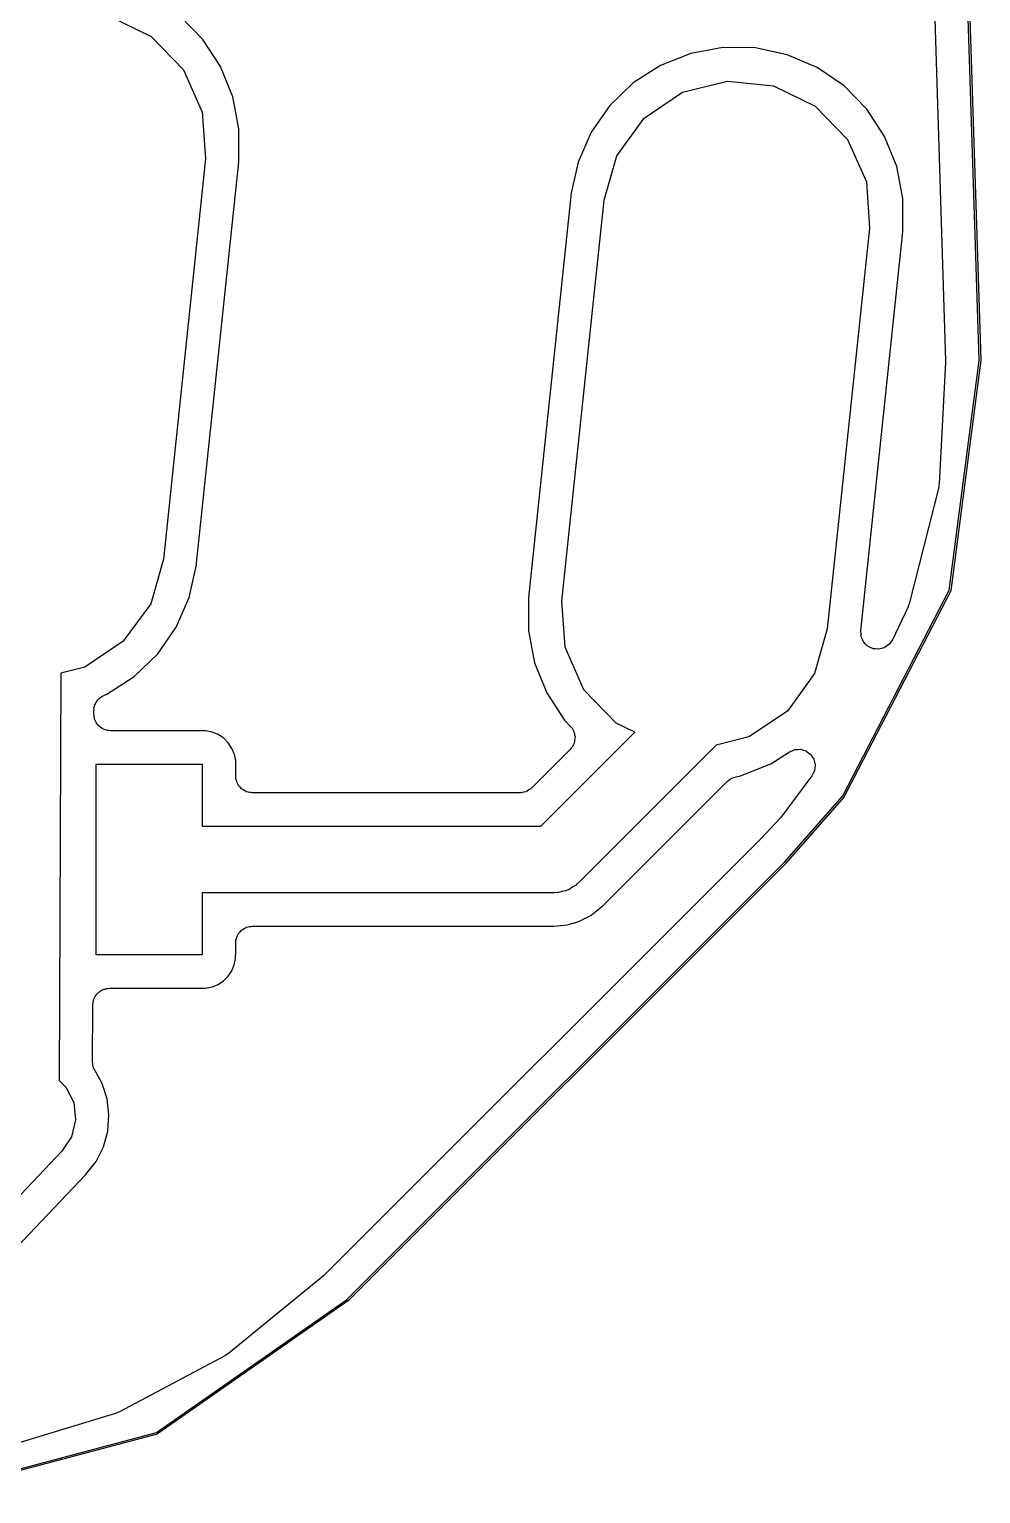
# Model space of a CAD drawing. Extents: x 69.6 to 139.6, y -158 to -61.
# Drawn here: x 133.89 to 139.59, y -101.07 to -92.29 of the extents above; entities that cross this region are included whole.
import ezdxf

# ---------------------------------------------------------------- set-up
doc = ezdxf.new("R2010")
doc.units = 0
doc.header["$MEASUREMENT"] = 0
doc.layers.add('BLACK', color=7, linetype='CONTINUOUS')

msp = doc.modelspace()

# ---------------------------------------------------------------- linework, layer by layer
at = {"layer": 'Black'}
for p, q in [((139.313, -92.0547), (139.383, -94.2806)), ((139.583, -94.275), (139.513, -92.0476)), ((139.523, -92.0471), (139.593, -94.2746)), ((134.374, -92.2156), (134.623, -92.3374)), ((134.933, -92.3549), (134.796, -92.2155)), ((134.623, -92.3374), (134.816, -92.5373)), ((135.039, -92.5181), (134.933, -92.3549)), ((138.048, -92.4033), (137.856, -92.4385)), ((138.243, -92.406), (138.048, -92.4033)), ((138.434, -92.4466), (138.243, -92.406)), ((137.856, -92.4385), (137.675, -92.5103)), ((138.613, -92.5234), (138.434, -92.4466)), ((134.816, -92.5373), (134.929, -92.7911)), ((135.112, -92.699), (135.039, -92.5181)), ((137.675, -92.5103), (137.511, -92.616)), ((138.774, -92.6336), (138.613, -92.5234)), ((137.511, -92.616), (137.37, -92.7515)), ((137.576, -92.8273), (137.806, -92.6719)), ((137.806, -92.6719), (138.075, -92.6047)), ((138.075, -92.6047), (138.352, -92.6337)), ((138.352, -92.6337), (138.602, -92.7555)), ((138.911, -92.773), (138.774, -92.6336)), ((135.149, -92.8906), (135.112, -92.699)), ((137.37, -92.7515), (137.259, -92.9117)), ((138.602, -92.7555), (138.795, -92.9554)), ((134.929, -92.7911), (134.949, -93.0683)), ((137.412, -93.0521), (137.576, -92.8273)), ((139.017, -92.9362), (138.911, -92.773)), ((135.148, -93.0906), (135.149, -92.8906)), ((137.259, -92.9117), (137.181, -93.0904)), ((139.091, -93.1171), (139.017, -92.9362)), ((138.795, -92.9554), (138.908, -93.2092)), ((134.949, -93.0683), (134.696, -95.4703)), ((134.895, -95.4943), (135.148, -93.0906)), ((137.181, -93.0904), (137.138, -93.2854)), ((137.336, -93.3191), (137.412, -93.0521)), ((139.127, -93.3087), (139.091, -93.1171)), ((137.137, -93.2952), (136.884, -95.6989)), ((137.138, -93.2854), (137.137, -93.2952)), ((138.908, -93.2092), (138.927, -93.4864)), ((137.083, -95.7212), (137.336, -93.3191)), ((139.126, -93.5087), (139.127, -93.3087)), ((138.927, -93.4864), (138.674, -95.8884)), ((138.874, -95.8996), (139.126, -93.5087)), ((139.383, -94.289), (139.344, -95.0186)), ((139.383, -94.2806), (139.382, -94.2848)), ((139.382, -94.2848), (139.383, -94.289)), ((139.405, -95.6557), (139.584, -94.2789)), ((139.584, -94.2767), (139.583, -94.275)), ((139.584, -94.2773), (139.584, -94.2767)), ((139.584, -94.2789), (139.584, -94.2773)), ((139.593, -94.2802), (139.584, -94.3527)), ((139.593, -94.2746), (139.593, -94.2764)), ((139.593, -94.2764), (139.593, -94.2769)), ((139.593, -94.2769), (139.593, -94.2785)), ((139.593, -94.2785), (139.593, -94.2802)), ((139.584, -94.3527), (139.415, -95.6578)), ((139.342, -95.0379), (139.165, -95.7367)), ((139.344, -95.0186), (139.342, -95.0281)), ((139.342, -95.0281), (139.342, -95.0379)), ((134.696, -95.4703), (134.62, -95.7374)), ((134.851, -95.699), (134.894, -95.5041)), ((134.894, -95.5041), (134.895, -95.4943)), ((138.766, -96.8877), (139.405, -95.6557)), ((139.414, -95.6595), (138.775, -96.8929)), ((139.415, -95.6578), (139.414, -95.6595)), ((134.62, -95.7374), (134.456, -95.9622)), ((134.773, -95.8778), (134.851, -95.699)), ((136.884, -95.6989), (136.883, -95.8989)), ((137.103, -95.9983), (137.083, -95.7212)), ((139.161, -95.7456), (139.158, -95.7551)), ((139.165, -95.7367), (139.161, -95.7456)), ((139.158, -95.7551), (139.064, -95.9529)), ((134.662, -96.038), (134.773, -95.8778)), ((136.883, -95.8989), (136.92, -96.0905)), ((138.674, -95.8884), (138.598, -96.1555)), ((138.874, -95.9001), (138.874, -95.8996)), ((138.874, -95.9006), (138.874, -95.9001)), ((138.876, -95.9174), (138.874, -95.9006)), ((138.877, -95.9342), (138.876, -95.9174)), ((134.456, -95.9622), (134.226, -96.1175)), ((137.216, -96.2522), (137.103, -95.9983)), ((138.877, -95.9347), (138.877, -95.9342)), ((138.877, -95.9352), (138.877, -95.9347)), ((138.884, -95.9506), (138.877, -95.9352)), ((138.891, -95.9659), (138.884, -95.9506)), ((138.891, -95.9663), (138.891, -95.9659)), ((138.892, -95.9668), (138.891, -95.9663)), ((138.903, -95.9788), (138.892, -95.9668)), ((138.915, -95.9909), (138.903, -95.9788)), ((138.916, -95.9912), (138.915, -95.9909)), ((138.916, -95.9915), (138.916, -95.9912)), ((138.931, -95.9988), (138.916, -95.9915)), ((138.946, -96.0062), (138.931, -95.9988)), ((138.947, -96.0062), (138.946, -96.0062)), ((138.947, -96.0064), (138.947, -96.0062)), ((138.964, -96.008), (138.947, -96.0064)), ((138.981, -96.0098), (138.964, -96.008)), ((138.982, -96.0097), (138.981, -96.0097)), ((138.981, -96.0097), (138.981, -96.0098)), ((138.998, -96.0055), (138.982, -96.0097)), ((139.014, -96.0014), (138.998, -96.0055)), ((139.015, -96.0011), (139.014, -96.0014)), ((139.029, -95.9914), (139.015, -96.001)), ((139.015, -96.001), (139.015, -96.0011)), ((139.043, -95.982), (139.029, -95.9914)), ((139.044, -95.9815), (139.043, -95.982)), ((139.054, -95.9675), (139.044, -95.9812)), ((139.044, -95.9812), (139.044, -95.9815)), ((139.064, -95.9539), (139.054, -95.9675)), ((139.064, -95.9529), (139.064, -95.9534)), ((139.064, -95.9534), (139.064, -95.9539)), ((134.521, -96.1735), (134.662, -96.038)), ((136.92, -96.0905), (136.993, -96.2713)), ((134.082, -96.1534), (134.072, -98.595)), ((134.226, -96.1175), (134.082, -96.1534)), ((134.357, -96.2792), (134.521, -96.1735)), ((138.598, -96.1555), (138.435, -96.3803)), ((134.343, -96.285), (134.357, -96.2792)), ((136.993, -96.2713), (137.099, -96.4346)), ((137.409, -96.452), (137.216, -96.2522)), ((134.28, -96.3634), (134.284, -96.3536)), ((134.281, -96.3705), (134.28, -96.3634)), ((134.284, -96.3536), (134.285, -96.3434)), ((134.285, -96.3434), (134.289, -96.3372)), ((134.289, -96.3372), (134.291, -96.3304)), ((134.291, -96.3304), (134.298, -96.3223)), ((134.298, -96.3223), (134.303, -96.3134)), ((134.303, -96.3134), (134.308, -96.3088)), ((134.308, -96.3088), (134.313, -96.3032)), ((134.313, -96.3032), (134.322, -96.2978)), ((134.322, -96.2978), (134.33, -96.2912)), ((134.33, -96.2912), (134.336, -96.2887)), ((134.336, -96.2887), (134.343, -96.285)), ((134.279, -96.3776), (134.281, -96.3705)), ((134.279, -96.3981), (134.279, -96.3776)), ((134.281, -96.4069), (134.279, -96.3981)), ((134.281, -96.4158), (134.281, -96.4069)), ((134.284, -96.4239), (134.281, -96.4158)), ((134.285, -96.4323), (134.284, -96.4239)), ((134.29, -96.4401), (134.285, -96.4323)), ((134.293, -96.4485), (134.29, -96.4401)), ((134.298, -96.455), (134.293, -96.4485)), ((134.302, -96.4625), (134.298, -96.455)), ((137.099, -96.4346), (137.134, -96.4701)), ((137.521, -96.5066), (137.409, -96.452)), ((138.435, -96.3803), (138.204, -96.5356)), ((134.309, -96.4682), (134.302, -96.4625)), ((134.315, -96.4751), (134.309, -96.4682)), ((134.322, -96.4794), (134.315, -96.4751)), ((134.329, -96.4849), (134.322, -96.4794)), ((134.337, -96.488), (134.329, -96.4849)), ((134.345, -96.4924), (134.337, -96.488)), ((134.354, -96.4939), (134.345, -96.4924)), ((134.362, -96.4969), (134.354, -96.4939)), ((134.37, -96.4969), (134.362, -96.4969)), ((134.379, -96.4985), (134.37, -96.4969)), ((134.902, -96.4983), (134.379, -96.4985)), ((134.951, -96.4986), (134.902, -96.4983)), ((134.989, -96.5065), (134.951, -96.4986)), ((135.025, -96.5217), (134.989, -96.5065)), ((135.058, -96.5436), (135.025, -96.5217)), ((135.085, -96.5715), (135.058, -96.5436)), ((136.957, -97.07), (137.521, -96.5066)), ((137.134, -96.4701), (137.139, -96.4769)), ((137.139, -96.4769), (137.145, -96.4827)), ((137.145, -96.4827), (137.149, -96.4911)), ((137.149, -96.4911), (137.154, -96.4988)), ((137.154, -96.4988), (137.156, -96.5067)), ((137.156, -96.5067), (137.159, -96.5142)), ((137.159, -96.5142), (137.16, -96.5234)), ((137.16, -96.5234), (137.163, -96.5324)), ((137.163, -96.5324), (137.162, -96.5406)), ((137.162, -96.5406), (137.162, -96.5488)), ((138.204, -96.5356), (138.008, -96.5845)), ((135.107, -96.6042), (135.085, -96.5715)), ((135.122, -96.6404), (135.107, -96.6042)), ((137.134, -96.6108), (136.904, -96.8407)), ((137.138, -96.604), (137.134, -96.6108)), ((137.144, -96.5983), (137.138, -96.604)), ((137.148, -96.5899), (137.144, -96.5983)), ((137.153, -96.5823), (137.148, -96.5899)), ((137.156, -96.5744), (137.153, -96.5823)), ((137.159, -96.567), (137.156, -96.5744)), ((137.16, -96.5577), (137.159, -96.567)), ((137.162, -96.5488), (137.16, -96.5577)), ((138.008, -96.5845), (137.181, -97.4114)), ((138.335, -96.6973), (138.448, -96.6248)), ((138.448, -96.6248), (138.463, -96.6182)), ((138.463, -96.6182), (138.479, -96.6115)), ((138.479, -96.6115), (138.48, -96.6113)), ((138.479, -96.6115), (138.479, -96.6115)), ((138.48, -96.6113), (138.497, -96.6105)), ((138.497, -96.6105), (138.513, -96.6095)), ((138.513, -96.6095), (138.514, -96.6096)), ((138.514, -96.6096), (138.515, -96.6096)), ((138.515, -96.6096), (138.531, -96.6146)), ((138.531, -96.6146), (138.547, -96.6194)), ((138.547, -96.6194), (138.547, -96.6197)), ((138.547, -96.6197), (138.548, -96.6199)), ((138.548, -96.6199), (138.561, -96.6301)), ((138.561, -96.6301), (138.575, -96.6401)), ((134.294, -97.8415), (134.294, -96.6985)), ((134.294, -96.6985), (134.929, -96.6985)), ((134.929, -96.6985), (134.929, -97.07)), ((135.13, -96.6789), (135.122, -96.6404)), ((135.13, -96.77), (135.13, -96.6789)), ((138.154, -96.7691), (138.335, -96.6973)), ((138.575, -96.6401), (138.575, -96.6406)), ((138.575, -96.6406), (138.575, -96.6409)), ((138.575, -96.6409), (138.584, -96.655)), ((138.584, -96.655), (138.594, -96.6691)), ((138.594, -96.6691), (138.594, -96.6696)), ((138.594, -96.6696), (138.594, -96.6701)), ((138.594, -96.6701), (138.598, -96.6865)), ((138.598, -96.6865), (138.602, -96.7029)), ((138.602, -96.7039), (138.6, -96.7207)), ((138.602, -96.7029), (138.602, -96.7034)), ((138.602, -96.7034), (138.602, -96.7039)), ((135.131, -96.7786), (135.13, -96.77)), ((135.131, -96.7874), (135.131, -96.7786)), ((135.134, -96.7956), (135.131, -96.7874)), ((135.136, -96.8042), (135.134, -96.7956)), ((135.14, -96.8118), (135.136, -96.8042)), ((137.323, -97.5527), (138.074, -96.8017)), ((138.074, -96.8017), (138.084, -96.7944)), ((138.084, -96.7944), (138.094, -96.7862)), ((138.094, -96.7862), (138.099, -96.7845)), ((138.099, -96.7845), (138.102, -96.7818)), ((138.102, -96.7818), (138.115, -96.7785)), ((138.115, -96.7785), (138.127, -96.7741)), ((138.127, -96.7741), (138.154, -96.7691)), ((138.582, -96.7684), (138.402, -97.0107)), ((138.59, -96.7534), (138.582, -96.7684)), ((138.598, -96.7384), (138.59, -96.7534)), ((138.6, -96.7207), (138.598, -96.7374)), ((138.598, -96.7374), (138.598, -96.7379)), ((138.598, -96.7379), (138.598, -96.7384)), ((135.143, -96.82), (135.14, -96.8118)), ((135.149, -96.8267), (135.143, -96.82)), ((135.153, -96.8343), (135.149, -96.8267)), ((135.16, -96.8399), (135.153, -96.8343)), ((135.165, -96.8466), (135.16, -96.8399)), ((135.173, -96.851), (135.165, -96.8466)), ((135.18, -96.8566), (135.173, -96.851)), ((135.188, -96.8596), (135.18, -96.8566)), ((135.195, -96.864), (135.188, -96.8596)), ((135.204, -96.8655), (135.195, -96.864)), ((135.212, -96.8685), (135.204, -96.8655)), ((135.221, -96.8685), (135.212, -96.8685)), ((135.23, -96.87), (135.221, -96.8685)), ((136.833, -96.87), (135.23, -96.87)), ((136.837, -96.8692), (136.833, -96.87)), ((136.842, -96.8696), (136.837, -96.8692)), ((136.854, -96.8662), (136.842, -96.8696)), ((136.867, -96.864), (136.854, -96.8662)), ((136.871, -96.8618), (136.867, -96.864)), ((136.875, -96.8606), (136.871, -96.8618)), ((136.886, -96.8531), (136.875, -96.8606)), ((136.897, -96.8466), (136.886, -96.8531)), ((136.9, -96.8432), (136.897, -96.8466)), ((136.904, -96.8407), (136.9, -96.8432)), ((138.417, -97.2861), (138.766, -96.8877)), ((138.774, -96.8938), (138.425, -97.2928)), ((138.775, -96.8929), (138.774, -96.8933)), ((138.774, -96.8933), (138.774, -96.8938)), ((134.929, -97.07), (136.957, -97.07)), ((138.394, -97.0201), (138.275, -97.1455)), ((138.398, -97.0149), (138.394, -97.0201)), ((138.402, -97.0107), (138.398, -97.0149)), ((138.273, -97.1472), (135.662, -99.7587)), ((138.274, -97.1462), (138.273, -97.1472)), ((138.275, -97.1455), (138.274, -97.1462)), ((135.798, -99.9057), (138.417, -97.2861)), ((138.425, -97.293), (135.805, -99.9127)), ((138.425, -97.2928), (138.425, -97.2929)), ((138.425, -97.2929), (138.425, -97.293)), ((137.174, -97.4165), (137.169, -97.4232)), ((137.181, -97.4114), (137.174, -97.4165)), ((137.04, -97.47), (134.929, -97.47)), ((134.929, -97.47), (134.929, -97.8415)), ((137.049, -97.4685), (137.04, -97.47)), ((137.057, -97.4692), (137.049, -97.4685)), ((137.083, -97.4625), (137.057, -97.4692)), ((137.108, -97.4579), (137.083, -97.4625)), ((137.116, -97.4535), (137.108, -97.4579)), ((137.125, -97.4513), (137.116, -97.4535)), ((137.146, -97.4363), (137.125, -97.4513)), ((137.169, -97.4232), (137.146, -97.4363)), ((137.259, -97.6041), (137.289, -97.5798)), ((137.289, -97.5798), (137.29, -97.5795)), ((137.29, -97.5791), (137.322, -97.5535)), ((137.29, -97.5795), (137.29, -97.5791)), ((137.322, -97.5535), (137.323, -97.5527)), ((137.322, -97.5535), (137.322, -97.5535)), ((135.173, -97.689), (135.18, -97.6834)), ((135.18, -97.6834), (135.188, -97.6804)), ((135.188, -97.6804), (135.195, -97.676)), ((135.195, -97.676), (135.204, -97.6745)), ((135.204, -97.6745), (135.212, -97.6715)), ((135.212, -97.6715), (135.221, -97.6715)), ((135.221, -97.6715), (135.23, -97.67)), ((135.23, -97.67), (137.035, -97.67)), ((137.035, -97.67), (137.076, -97.666)), ((137.076, -97.666), (137.077, -97.666)), ((137.077, -97.6659), (137.116, -97.6625)), ((137.077, -97.666), (137.077, -97.6659)), ((137.116, -97.6625), (137.152, -97.6514)), ((137.152, -97.6514), (137.153, -97.6513)), ((137.153, -97.6511), (137.19, -97.6404)), ((137.153, -97.6513), (137.153, -97.6511)), ((137.19, -97.6404), (137.224, -97.6223)), ((137.224, -97.6223), (137.225, -97.6221)), ((137.225, -97.6218), (137.259, -97.6041)), ((137.225, -97.6221), (137.225, -97.6218)), ((135.13, -97.77), (135.131, -97.7614)), ((135.13, -97.8138), (135.13, -97.77)), ((135.131, -97.7526), (135.134, -97.7444)), ((135.131, -97.7614), (135.131, -97.7526)), ((135.134, -97.7444), (135.136, -97.7358)), ((135.136, -97.7358), (135.14, -97.7282)), ((135.14, -97.7282), (135.143, -97.72)), ((135.143, -97.72), (135.149, -97.7133)), ((135.149, -97.7133), (135.153, -97.7057)), ((135.153, -97.7057), (135.16, -97.7001)), ((135.16, -97.7001), (135.165, -97.6934)), ((135.165, -97.6934), (135.173, -97.689)), ((134.929, -97.8415), (134.294, -97.8415)), ((135.129, -97.8625), (135.13, -97.8138)), ((135.084, -97.9696), (135.106, -97.9371)), ((135.106, -97.9371), (135.121, -97.9009)), ((135.121, -97.9009), (135.129, -97.8625)), ((134.949, -98.0415), (134.988, -98.0339)), ((134.988, -98.0339), (135.024, -98.0189)), ((135.024, -98.0189), (135.057, -97.9972)), ((135.057, -97.9972), (135.084, -97.9696)), ((134.275, -98.1244), (134.278, -98.116)), ((134.278, -98.116), (134.279, -98.1072)), ((134.279, -98.1072), (134.284, -98.0998)), ((134.284, -98.0998), (134.287, -98.0917)), ((134.287, -98.0917), (134.292, -98.0849)), ((134.292, -98.0849), (134.297, -98.0771)), ((134.297, -98.0771), (134.303, -98.0717)), ((134.303, -98.0717), (134.309, -98.0651)), ((134.309, -98.0651), (134.317, -98.0606)), ((134.317, -98.0606), (134.323, -98.0549)), ((134.323, -98.0549), (134.332, -98.052)), ((134.332, -98.052), (134.339, -98.0477)), ((134.339, -98.0477), (134.348, -98.0462)), ((134.348, -98.0462), (134.356, -98.0432)), ((134.356, -98.0432), (134.365, -98.0432)), ((134.365, -98.0432), (134.373, -98.0417)), ((134.373, -98.0417), (134.949, -98.0415)), ((134.272, -98.484), (134.273, -98.1413)), ((134.273, -98.1413), (134.275, -98.1329)), ((134.275, -98.1329), (134.275, -98.1244)), ((134.273, -98.4921), (134.272, -98.484)), ((134.273, -98.5003), (134.273, -98.4921)), ((134.276, -98.5091), (134.273, -98.5003)), ((134.278, -98.5182), (134.276, -98.5091)), ((134.282, -98.5254), (134.278, -98.5182)), ((134.285, -98.5331), (134.282, -98.5254)), ((134.329, -98.6116), (134.285, -98.5331)), ((134.072, -98.595), (134.112, -98.6336)), ((134.112, -98.6336), (134.159, -98.7269)), ((134.359, -98.7043), (134.329, -98.6116)), ((134.159, -98.7269), (134.17, -98.8305)), ((134.37, -98.8011), (134.359, -98.7043)), ((134.363, -98.8983), (134.37, -98.8011)), ((134.17, -98.8305), (134.146, -98.9317)), ((134.337, -98.9922), (134.363, -98.8983)), ((134.146, -98.9317), (134.088, -99.0185)), ((134.293, -99.0792), (134.337, -98.9922)), ((134.088, -99.0185), (133.137, -100.017)), ((134.23, -99.1599), (134.293, -99.0792)), ((133.282, -100.155), (134.23, -99.1599)), ((135.655, -99.7654), (135.086, -100.231)), ((135.658, -99.7616), (135.655, -99.7654)), ((135.662, -99.7587), (135.658, -99.7616)), ((134.655, -100.704), (135.794, -99.9097)), ((135.8, -99.9179), (134.66, -100.713)), ((135.794, -99.9097), (135.795, -99.909)), ((135.795, -99.909), (135.796, -99.9089)), ((135.796, -99.9088), (135.797, -99.9071)), ((135.796, -99.9089), (135.796, -99.9088)), ((135.797, -99.9071), (135.798, -99.9057)), ((135.801, -99.9167), (135.8, -99.9179)), ((135.802, -99.9151), (135.801, -99.9167)), ((135.803, -99.9137), (135.802, -99.9142)), ((135.802, -99.9142), (135.802, -99.9142)), ((135.802, -99.9142), (135.802, -99.9151)), ((135.805, -99.9127), (135.803, -99.9137)), ((135.069, -100.242), (134.433, -100.581)), ((135.077, -100.236), (135.069, -100.242)), ((135.086, -100.231), (135.077, -100.236)), ((134.433, -100.581), (134.424, -100.584)), ((134.415, -100.589), (133.726, -100.798)), ((134.424, -100.584), (134.415, -100.589)), ((133.314, -101.061), (134.655, -100.704)), ((134.659, -100.714), (133.316, -101.071)), ((134.66, -100.713), (134.659, -100.714))]:
    msp.add_line(p, q, dxfattribs=at)

doc.saveas('drawing.dxf')
